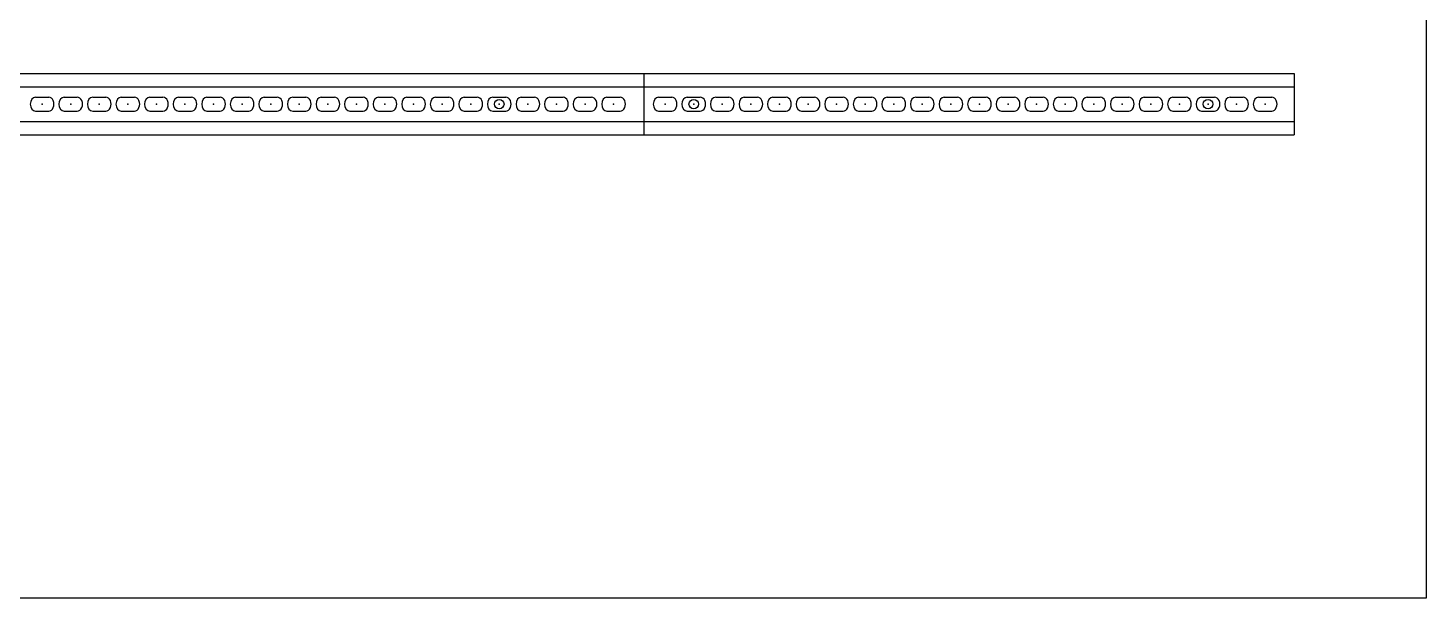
# Model space of a CAD drawing. Header units: millimetres. Extents: x -11 to 1219, y 0 to 1751.
# Drawn here: x 392 to 1186, y 0 to 324 of the extents above; entities that cross this region are included whole.
import ezdxf
from ezdxf.enums import TextEntityAlignment as Align

# ---------------------------------------------------------------- set-up
doc = ezdxf.new("R2010")
doc.units = ezdxf.units.MM
doc.header["$LTSCALE"] = 10
doc.layers.get('0').update_dxf_attribs({"linetype": 'CONTINUOUS'})
doc.layers.add('GRN_0.75mm^2', color=3, linetype='CONTINUOUS')
doc.styles.get("Standard").update_dxf_attribs({"font": '', "width": 0.8})
doc.styles.get('Standard').set_extended_font_data('Meiryo UI')

msp = doc.modelspace()

# ---------------------------------------------------------------- linework, layer by layer
at = {"color": 7, "true_color": 0xffffff}
for p, q in [((110.3897, 297.9355), (741.6048, 297.9355)), ((741.6048, 297.9355), (741.6048, 263.0875)), ((741.6048, 297.9355), (1111.2048, 297.9355)), ((741.6048, 297.9355), (741.6048, 263.0875)), ((1111.2048, 297.9355), (1111.2048, 263.0875)), ((110.3897, 290.4115), (741.6048, 290.4115)), ((741.6048, 290.4115), (1111.2048, 290.4115)), ((396.0003, 284.4715), (403.4757, 284.4715)), ((412.2363, 284.4715), (419.7117, 284.4715)), ((428.4723, 284.4715), (435.9477, 284.4715)), ((444.7083, 284.4715), (452.1837, 284.4715)), ((460.9443, 284.4715), (468.4197, 284.4715)), ((477.1803, 284.4715), (484.6557, 284.4715)), ((493.4163, 284.4715), (500.8917, 284.4715)), ((509.6523, 284.4715), (517.1277, 284.4715)), ((525.8883, 284.4715), (533.3637, 284.4715)), ((542.1243, 284.4715), (549.5997, 284.4715)), ((558.3603, 284.4715), (565.8357, 284.4715)), ((574.5963, 284.4715), (582.0717, 284.4715)), ((590.8323, 284.4715), (598.3077, 284.4715)), ((607.0683, 284.4715), (614.5437, 284.4715)), ((623.3043, 284.4715), (630.7797, 284.4715)), ((639.5403, 284.4715), (647.0157, 284.4715)), ((655.7763, 284.4715), (663.2517, 284.4715)), ((672.0123, 284.4715), (679.4877, 284.4715)), ((688.2483, 284.4715), (695.7237, 284.4715)), ((704.4843, 284.4715), (711.9597, 284.4715)), ((720.7203, 284.4715), (728.1957, 284.4715)), ((750.0243, 284.4715), (757.4997, 284.4715)), ((766.2603, 284.4715), (773.7357, 284.4715)), ((782.4963, 284.4715), (789.9717, 284.4715)), ((798.7323, 284.4715), (806.2077, 284.4715)), ((814.9683, 284.4715), (822.4437, 284.4715)), ((831.2043, 284.4715), (838.6797, 284.4715)), ((847.4403, 284.4715), (854.9157, 284.4715)), ((863.6763, 284.4715), (871.1517, 284.4715)), ((879.9123, 284.4715), (887.3877, 284.4715)), ((896.1483, 284.4715), (903.6237, 284.4715)), ((912.3843, 284.4715), (919.8597, 284.4715)), ((928.6203, 284.4715), (936.0957, 284.4715)), ((944.8563, 284.4715), (952.3317, 284.4715)), ((961.0923, 284.4715), (968.5677, 284.4715)), ((977.3283, 284.4715), (984.8037, 284.4715)), ((993.5643, 284.4715), (1001.0397, 284.4715)), ((1009.8003, 284.4715), (1017.2757, 284.4715)), ((1026.0363, 284.4715), (1033.5117, 284.4715)), ((1042.2723, 284.4715), (1049.7477, 284.4715)), ((1058.5083, 284.4715), (1065.9837, 284.4715)), ((1074.7443, 284.4715), (1082.2197, 284.4715)), ((1090.9803, 284.4715), (1098.4557, 284.4715)), ((110.3897, 270.6115), (741.6048, 270.6115)), ((396.0003, 276.5515), (403.4758, 276.5515)), ((412.2363, 276.5515), (419.7118, 276.5515)), ((428.4723, 276.5515), (435.9478, 276.5515)), ((444.7083, 276.5515), (452.1838, 276.5515)), ((460.9443, 276.5515), (468.4198, 276.5515)), ((477.1803, 276.5515), (484.6558, 276.5515)), ((493.4163, 276.5515), (500.8918, 276.5515)), ((509.6523, 276.5515), (517.1278, 276.5515)), ((525.8883, 276.5515), (533.3638, 276.5515)), ((542.1243, 276.5515), (549.5998, 276.5515)), ((558.3603, 276.5515), (565.8358, 276.5515)), ((574.5963, 276.5515), (582.0718, 276.5515)), ((590.8323, 276.5515), (598.3078, 276.5515)), ((607.0683, 276.5515), (614.5438, 276.5515)), ((623.3043, 276.5515), (630.7798, 276.5515)), ((639.5403, 276.5515), (647.0158, 276.5515)), ((655.7763, 276.5515), (663.2518, 276.5515)), ((672.0123, 276.5515), (679.4878, 276.5515)), ((688.2483, 276.5515), (695.7238, 276.5515)), ((704.4843, 276.5515), (711.9598, 276.5515)), ((720.7203, 276.5515), (728.1958, 276.5515)), ((741.6048, 270.6115), (1111.2048, 270.6115)), ((750.0243, 276.5515), (757.4998, 276.5515)), ((766.2603, 276.5515), (773.7358, 276.5515)), ((782.4963, 276.5515), (789.9718, 276.5515)), ((798.7323, 276.5515), (806.2078, 276.5515)), ((814.9683, 276.5515), (822.4438, 276.5515)), ((831.2043, 276.5515), (838.6798, 276.5515)), ((847.4403, 276.5515), (854.9158, 276.5515)), ((863.6763, 276.5515), (871.1518, 276.5515)), ((879.9123, 276.5515), (887.3878, 276.5515)), ((896.1483, 276.5515), (903.6238, 276.5515)), ((912.3843, 276.5515), (919.8598, 276.5515)), ((928.6203, 276.5515), (936.0958, 276.5515)), ((944.8563, 276.5515), (952.3318, 276.5515)), ((961.0923, 276.5515), (968.5678, 276.5515)), ((977.3283, 276.5515), (984.8038, 276.5515)), ((993.5643, 276.5515), (1001.0398, 276.5515)), ((1009.8003, 276.5515), (1017.2758, 276.5515)), ((1026.0363, 276.5515), (1033.5118, 276.5515)), ((1042.2723, 276.5515), (1049.7478, 276.5515)), ((1058.5083, 276.5515), (1065.9838, 276.5515)), ((1074.7443, 276.5515), (1082.2198, 276.5515)), ((1090.9803, 276.5515), (1098.4558, 276.5515)), ((110.3897, 263.0875), (741.6048, 263.0875)), ((741.6048, 263.0875), (1111.2048, 263.0875))]:
    msp.add_line(p, q, dxfattribs=at)
for centre in [(659.514, 280.5115), (769.998, 280.5115), (1062.246, 280.5115)]:
    msp.add_circle(centre, 2.6928)
for centre, start_param, end_param in [((396.0003, 280.5115), 0, 3.14159), ((403.4758, 280.5115), 3.14159, 6.28319), ((412.2363, 280.5115), 0, 3.14159), ((419.7118, 280.5115), 3.14159, 6.28319), ((428.4723, 280.5115), 0, 3.14159), ((435.9478, 280.5115), 3.14159, 6.28319), ((444.7083, 280.5115), 0, 3.14159), ((452.1838, 280.5115), 3.14159, 6.28319), ((460.9443, 280.5115), 0, 3.14159), ((468.4198, 280.5115), 3.14159, 6.28319), ((477.1803, 280.5115), 0, 3.14159), ((484.6558, 280.5115), 3.14159, 6.28319), ((493.4163, 280.5115), 0, 3.14159), ((500.8918, 280.5115), 3.14159, 6.28319), ((509.6523, 280.5115), 0, 3.14159), ((517.1278, 280.5115), 3.14159, 6.28319), ((525.8883, 280.5115), 0, 3.14159), ((533.3638, 280.5115), 3.14159, 6.28319), ((542.1243, 280.5115), 0, 3.14159), ((549.5998, 280.5115), 3.14159, 6.28319), ((558.3603, 280.5115), 0, 3.14159), ((565.8358, 280.5115), 3.14159, 6.28319), ((574.5963, 280.5115), 0, 3.14159), ((582.0718, 280.5115), 3.14159, 6.28319), ((590.8323, 280.5115), 0, 3.14159), ((598.3078, 280.5115), 3.14159, 6.28319), ((607.0683, 280.5115), 0, 3.14159), ((614.5438, 280.5115), 3.14159, 6.28319), ((623.3043, 280.5115), 0, 3.14159), ((630.7798, 280.5115), 3.14159, 6.28319), ((639.5403, 280.5115), 0, 3.14159), ((647.0158, 280.5115), 3.14159, 6.28319), ((655.7763, 280.5115), 0, 3.14159), ((663.2518, 280.5115), 3.14159, 6.28319), ((672.0123, 280.5115), 0, 3.14159), ((679.4878, 280.5115), 3.14159, 6.28319), ((688.2483, 280.5115), 0, 3.14159), ((695.7238, 280.5115), 3.14159, 6.28319), ((704.4843, 280.5115), 0, 3.14159), ((711.9598, 280.5115), 3.14159, 6.28319), ((720.7203, 280.5115), 0, 3.14159), ((728.1958, 280.5115), 3.14159, 6.28319), ((750.0243, 280.5115), 0, 3.14159), ((757.4998, 280.5115), 3.14159, 6.28319), ((766.2603, 280.5115), 0, 3.14159), ((773.7358, 280.5115), 3.14159, 6.28319), ((782.4963, 280.5115), 0, 3.14159), ((789.9718, 280.5115), 3.14159, 6.28319), ((798.7323, 280.5115), 0, 3.14159), ((806.2078, 280.5115), 3.14159, 6.28319), ((814.9683, 280.5115), 0, 3.14159), ((822.4438, 280.5115), 3.14159, 6.28319), ((831.2043, 280.5115), 0, 3.14159), ((838.6798, 280.5115), 3.14159, 6.28319), ((847.4403, 280.5115), 0, 3.14159), ((854.9158, 280.5115), 3.14159, 6.28319), ((863.6763, 280.5115), 0, 3.14159), ((871.1518, 280.5115), 3.14159, 6.28319), ((879.9123, 280.5115), 0, 3.14159), ((887.3878, 280.5115), 3.14159, 6.28319), ((896.1483, 280.5115), 0, 3.14159), ((903.6238, 280.5115), 3.14159, 6.28319), ((912.3843, 280.5115), 0, 3.14159), ((919.8598, 280.5115), 3.14159, 6.28319), ((928.6203, 280.5115), 0, 3.14159), ((936.0958, 280.5115), 3.14159, 6.28319), ((944.8563, 280.5115), 0, 3.14159), ((952.3318, 280.5115), 3.14159, 6.28319), ((961.0923, 280.5115), 0, 3.14159), ((968.5678, 280.5115), 3.14159, 6.28319), ((977.3283, 280.5115), 0, 3.14159), ((984.8038, 280.5115), 3.14159, 6.28319), ((993.5643, 280.5115), 0, 3.14159), ((1001.0398, 280.5115), 3.14159, 6.28319), ((1009.8003, 280.5115), 0, 3.14159), ((1017.2758, 280.5115), 3.14159, 6.28319), ((1026.0363, 280.5115), 0, 3.14159), ((1033.5118, 280.5115), 3.14159, 6.28319), ((1042.2723, 280.5115), 0, 3.14159), ((1049.7478, 280.5115), 3.14159, 6.28319), ((1058.5083, 280.5115), 0, 3.14159), ((1065.9838, 280.5115), 3.14159, 6.28319), ((1074.7443, 280.5115), 0, 3.14159), ((1082.2198, 280.5115), 3.14159, 6.28319), ((1090.9803, 280.5115), 0, 3.14159), ((1098.4558, 280.5115), 3.14159, 6.28319)]:
    msp.add_ellipse(centre, major_axis=(0, 3.96), ratio=0.7561311, start_param=start_param, end_param=end_param, dxfattribs=at)
for p in [(399.738, 280.5115), (415.974, 280.5115), (432.21, 280.5115), (448.446, 280.5115), (464.682, 280.5115), (480.918, 280.5115), (497.154, 280.5115), (513.39, 280.5115), (529.626, 280.5115), (545.862, 280.5115), (562.098, 280.5115), (578.334, 280.5115), (594.57, 280.5115), (610.806, 280.5115), (627.042, 280.5115), (643.278, 280.5115), (659.514, 280.5115), (675.75, 280.5115), (691.986, 280.5115), (708.222, 280.5115), (724.458, 280.5115), (753.762, 280.5115), (769.998, 280.5115), (786.234, 280.5115), (802.47, 280.5115), (818.706, 280.5115), (834.942, 280.5115), (851.178, 280.5115), (867.414, 280.5115), (883.65, 280.5115), (899.886, 280.5115), (916.122, 280.5115), (932.358, 280.5115), (948.594, 280.5115), (964.83, 280.5115), (981.066, 280.5115), (997.302, 280.5115), (1013.538, 280.5115), (1029.774, 280.5115), (1046.01, 280.5115), (1062.246, 280.5115), (1078.482, 280.5115), (1094.718, 280.5115)]:
    msp.add_point(p, dxfattribs=at)
at = {"layer": 'GRN_0.75mm^2'}
for p, q in [((1186.1388, 1689.915), (1186.1388, 0)), ((1186.1388, 0), (46.1388, 0))]:
    msp.add_line(p, q, dxfattribs=at)

# ---------------------------------------------------------------- texts
at = {"flags": 11}
for p in [(659.514, 280.5115), (769.998, 280.5115), (1062.246, 280.5115)]:
    msp.add_attdef('NC', text='NC', height=0.396, rotation=270, dxfattribs=at).set_placement(p, align=Align.MIDDLE)

doc.saveas('drawing.dxf')
